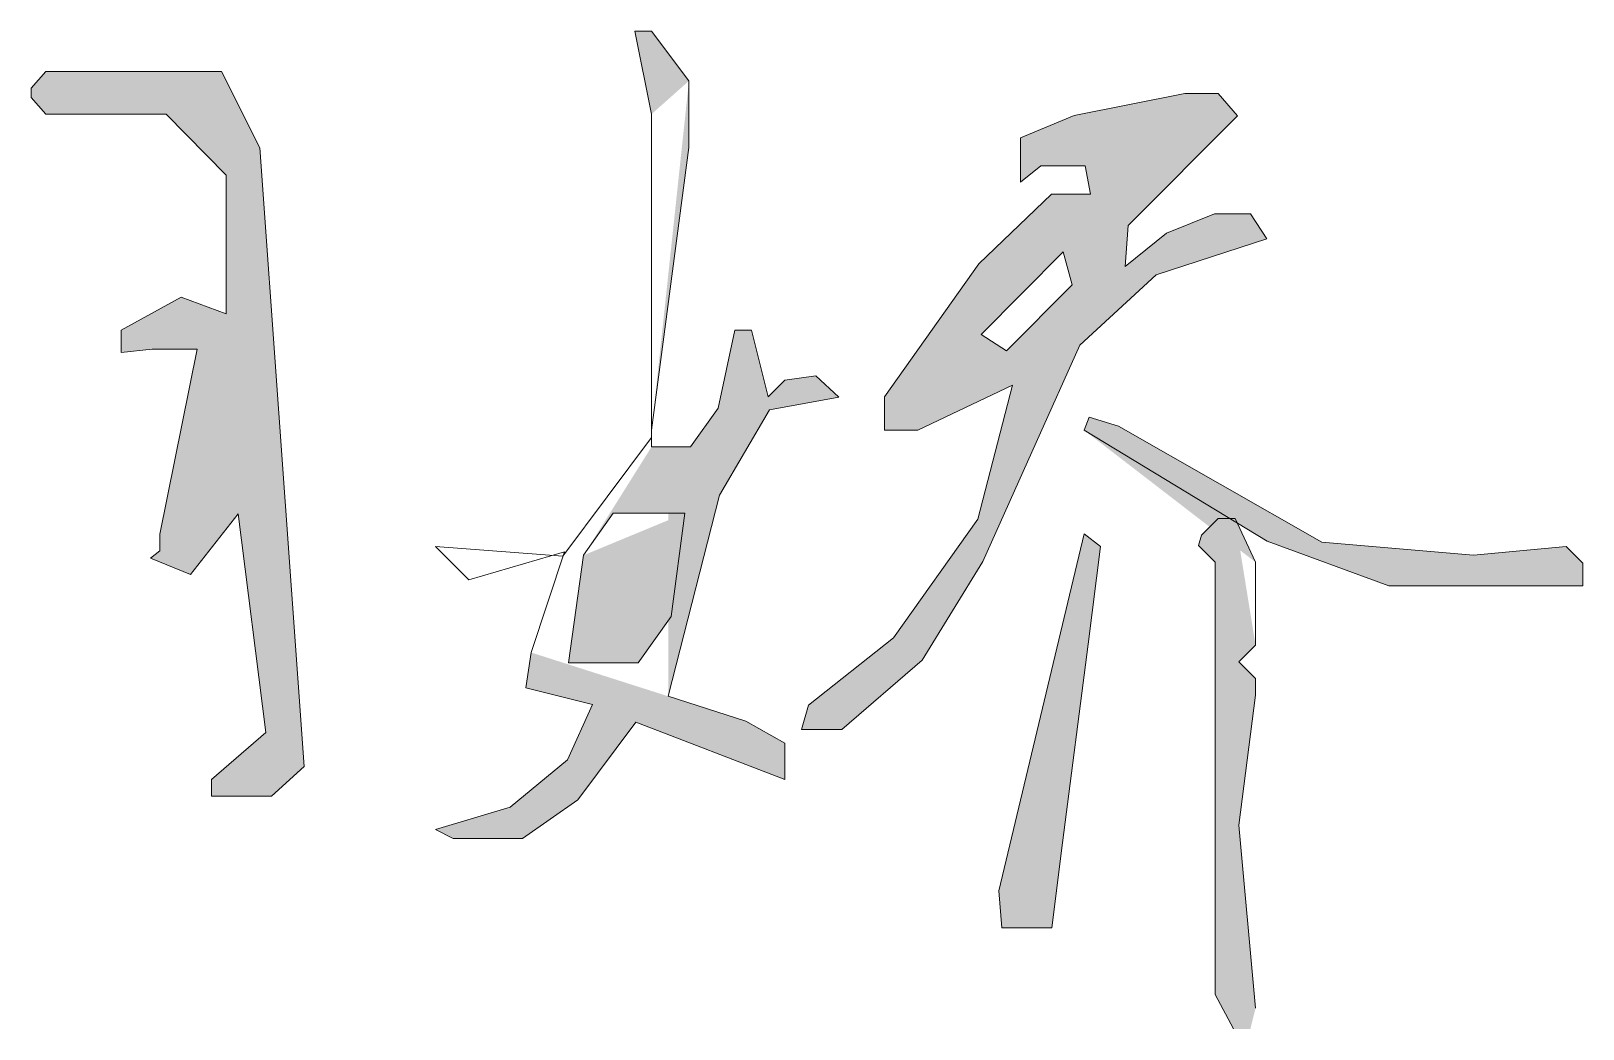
# Model space of a CAD drawing. Header units: millimetres. Extents: x 6786 to 7380, y -302 to 118.
# Drawn here: x 7212.4 to 7219.44, y -274.94 to -270.42 of the extents above; entities that cross this region are included whole.
import ezdxf

# ---------------------------------------------------------------- set-up
doc = ezdxf.new("R2010")
doc.units = ezdxf.units.MM
doc.linetypes.add('XKITLINE00', pattern=[0])

# ---------------------------------------------------------------- blocks, each defined once
blk = doc.blocks.new('*D9')
at = {"color": 6}
for points in [[(257.5352, 26.0162), (256.7398, 26.0162), (256.6721, 25.9406)], [(257.5352, 26.0162), (256.6721, 25.9406), (256.6721, 25.8983)], [(257.5352, 26.0162), (256.6721, 25.8983), (256.7398, 25.8227)], [(257.5352, 26.0162), (256.7398, 25.8227), (257.2851, 25.8227)], [(257.7092, 25.6701), (257.5352, 26.0162), (257.2851, 25.8227)], [(257.7092, 25.6701), (257.2851, 25.8227), (257.5577, 25.5467)], [(257.7092, 25.6701), (257.5577, 24.9176), (257.3961, 23.7354)], [(257.7092, 25.6701), (257.3961, 23.7354), (257.6111, 24.0098)], [(257.7092, 25.6701), (257.5577, 25.5467), (257.5577, 24.9176)], [(257.7092, 25.6701), (257.6111, 24.0098), (257.7372, 23.0183)], [(257.7092, 25.6701), (257.7372, 23.0183), (257.7628, 22.7308)], [(257.7092, 25.6701), (257.7628, 22.7308), (257.8247, 24.0665)], [(257.7092, 25.6701), (257.8247, 24.0665), (257.7092, 25.6701)], [(257.5577, 24.9176), (257.3534, 24.9932), (257.0808, 24.8428)], [(257.5577, 24.9176), (257.0808, 24.8428), (257.0808, 24.7422)], [(257.5577, 24.9176), (257.0808, 24.7422), (257.2219, 24.7578)], [(257.5577, 24.9176), (257.2219, 24.7578), (257.4262, 24.7578)], [(257.5577, 24.9176), (257.4262, 24.7578), (257.2561, 23.9188)], [(257.5577, 24.9176), (257.2561, 23.9188), (257.2561, 23.8432)], [(257.5577, 24.9176), (257.2561, 23.8432), (257.3961, 23.7354)], [(257.7628, 22.7308), (257.9113, 22.8645), (257.8247, 24.0665)], [(257.2561, 23.8432), (257.2143, 23.8102), (257.3961, 23.7354)], [(257.7372, 23.0183), (257.4901, 22.8056), (257.4902, 22.7308)], [(257.7372, 23.0183), (257.4902, 22.7308), (257.7628, 22.7308)]]:
    blk.add_solid(points, dxfattribs=at)
blk = doc.blocks.new('*D10')
at = {"color": 6}
for points in [[(259.6561, 25.974), (259.4868, 26.2), (259.4112, 26.2)], [(259.6561, 25.974), (259.4112, 26.2), (259.4868, 25.8235)], [(259.4868, 24.3898), (259.6561, 25.6723), (259.6561, 25.974)], [(260.0146, 24.541), (259.8642, 24.8428), (259.7885, 24.4904)], [(260.0146, 24.541), (259.9398, 24.8428), (259.8642, 24.8428)], [(259.3129, 24.0132), (260.0216, 24.482), (260.2308, 24.6369)], [(259.3129, 24.0132), (260.2308, 24.6369), (260.0146, 24.541)], [(260.2308, 24.6369), (260.0902, 24.6167), (260.0146, 24.541)], [(260.0216, 24.482), (260.3356, 24.5399), (260.2308, 24.6369)], [(259.3129, 24.0132), (260.0146, 24.541), (259.663, 24.315)], [(260.0146, 24.541), (259.7885, 24.4904), (259.663, 24.315)], [(259.3129, 24.0132), (259.7947, 24.0959), (260.0216, 24.482)], [(259.1775, 23.8224), (259.3129, 24.0132), (259.4868, 24.315)], [(259.3129, 24.0132), (259.663, 24.315), (259.4868, 24.315)], [(259.3129, 24.0132), (259.5625, 24.0132), (259.7947, 24.0959)], [(259.5625, 24.0132), (259.5625, 23.1829), (259.7947, 24.0959)], [(259.6381, 24.0132), (259.4259, 23.3342), (259.1095, 23.3342)], [(259.6381, 24.0132), (259.1095, 23.3342), (259.1775, 23.8224)], [(259.6381, 24.0132), (259.5747, 23.5453), (259.4259, 23.3342)], [(259.5625, 24.0132), (259.6381, 24.0132), (259.5747, 23.5453)], [(259.5625, 23.1829), (259.6381, 24.0132), (259.5747, 23.5453)], [(259.6381, 24.0132), (259.6381, 24.0132), (259.5747, 23.5453)], [(258.9402, 23.3816), (258.9166, 23.2208), (259.2183, 23.146)], [(258.9402, 23.3816), (259.2183, 23.146), (259.4158, 23.0658)], [(258.9402, 23.3816), (259.4158, 23.0658), (260.0902, 22.8064)], [(258.9402, 23.3816), (260.0902, 22.8064), (260.0902, 22.9697)], [(258.9402, 23.3816), (260.0902, 22.9697), (259.9141, 23.0703)], [(258.9402, 23.3816), (259.9141, 23.0703), (259.5625, 23.1829)], [(259.2183, 23.146), (259.1056, 22.8942), (259.1519, 22.7142)], [(259.2183, 23.146), (259.1519, 22.7142), (259.4158, 23.0658)], [(259.1056, 22.8942), (258.8456, 22.6801), (258.9008, 22.538)], [(259.1056, 22.8942), (258.9008, 22.538), (259.1519, 22.7142)], [(258.8456, 22.6801), (258.5061, 22.5795), (258.5863, 22.538)], [(258.8456, 22.6801), (258.5863, 22.538), (258.9008, 22.538)]]:
    blk.add_solid(points, dxfattribs=at)
blk = doc.blocks.new('*D11')
at = {"color": 6}
for points in [[(260.9806, 24.8237), (261.9052, 25.9171), (261.4769, 25.4605)], [(261.3537, 25.1993), (261.9052, 25.9171), (260.9806, 24.8237)], [(261.9052, 25.9171), (261.4024, 25.8166), (261.1604, 25.7153)], [(261.9052, 25.9171), (261.1604, 25.7153), (261.2519, 25.5881)], [(261.9052, 25.9171), (261.2519, 25.5881), (261.4531, 25.5881)], [(261.3537, 25.1993), (262.1439, 25.8152), (262.0565, 25.9171)], [(261.3537, 25.1993), (262.0565, 25.9171), (261.9052, 25.9171)], [(261.9052, 25.9171), (261.4531, 25.5881), (261.4769, 25.4605)], [(261.3537, 25.1993), (261.6483, 25.3188), (262.1439, 25.8152)], [(261.1604, 25.7153), (261.1604, 25.5142), (261.2519, 25.5881)], [(260.9806, 24.8237), (261.3007, 25.4605), (260.9704, 25.1445)], [(260.9806, 24.8237), (261.4769, 25.4605), (261.3007, 25.4605)], [(261.7746, 25.0949), (262.2774, 25.2582), (262.2022, 25.3705)], [(261.7746, 25.0949), (262.2022, 25.3705), (262.0389, 25.3705)], [(261.7746, 25.0949), (262.0389, 25.3705), (261.8223, 25.283)], [(261.3537, 25.1993), (261.634, 25.1325), (261.6483, 25.3188)], [(261.7746, 25.0949), (261.8223, 25.283), (261.634, 25.1325)], [(261.3537, 25.1993), (260.9806, 24.8237), (261.3537, 25.1993)], [(261.3537, 25.1993), (261.3941, 25.0498), (261.7746, 25.0949)], [(261.3537, 25.1993), (261.7746, 25.0949), (261.634, 25.1325)], [(260.9806, 24.8237), (260.9704, 25.1445), (260.5432, 24.541)], [(261.3941, 25.0498), (261.4289, 24.7753), (261.7746, 25.0949)], [(261.3941, 25.0498), (260.9668, 23.9871), (260.7138, 23.3471)], [(261.3941, 25.0498), (260.7138, 23.3471), (260.9888, 23.7946)], [(261.3941, 25.0498), (261.1233, 24.5942), (260.9668, 23.9871)], [(261.3941, 25.0498), (260.9888, 23.7946), (261.4289, 24.7753)], [(261.3941, 25.0498), (261.0967, 24.7498), (261.1233, 24.5942)], [(261.0967, 24.7498), (260.9806, 24.8237), (260.5432, 24.541)], [(261.0967, 24.7498), (260.5432, 24.541), (260.5432, 24.3898)], [(261.0967, 24.7498), (260.5432, 24.3898), (260.6937, 24.3898)], [(261.0967, 24.7498), (260.6937, 24.3898), (261.1233, 24.5942)], [(260.9668, 23.9871), (260.5835, 23.4477), (260.3493, 23.0325)], [(260.9668, 23.9871), (260.3493, 23.0325), (260.7138, 23.3471)], [(260.5835, 23.4477), (260.1985, 23.1429), (260.1659, 23.0325)], [(260.5835, 23.4477), (260.1659, 23.0325), (260.3493, 23.0325)]]:
    blk.add_solid(points, dxfattribs=at)
blk = doc.blocks.new('*D12')
at = {"color": 6}
for points in [[(261.0757, 22.1323), (261.4485, 23.92), (261.0613, 22.3014)], [(261.0757, 22.1323), (261.5232, 23.862), (261.4485, 23.92)], [(261.0757, 22.1323), (261.4663, 23.4193), (261.5232, 23.862)], [(261.0757, 22.1323), (261.3507, 22.5185), (261.4663, 23.4193)], [(261.0757, 22.1323), (261.3018, 22.1323), (261.3507, 22.5185)], [(261.0757, 22.1323), (261.0613, 22.3014), (261.0757, 22.1323)]]:
    blk.add_solid(points, dxfattribs=at)
blk = doc.blocks.new('*D13')
at = {"color": 6}
for points in [[(261.4483, 24.3898), (261.4709, 24.4487), (262.1326, 23.9894)], [(262.1326, 23.9894), (261.4709, 24.4487), (261.6035, 24.4086)], [(262.1326, 23.9894), (262.2778, 23.8869), (261.4483, 24.3898)], [(262.2258, 23.7911), (262.1326, 23.9894), (261.4483, 24.3898)], [(262.1326, 23.9894), (261.6035, 24.4086), (262.5259, 23.8827)], [(262.1326, 23.9894), (261.9813, 23.9138), (261.9668, 23.8667)], [(262.1326, 23.9894), (261.9668, 23.8667), (262.0424, 23.7911)], [(262.1326, 23.9894), (262.057, 23.9894), (261.9813, 23.9138)], [(262.1326, 23.9894), (262.0424, 23.7911), (262.0424, 21.8304)], [(262.1326, 23.9894), (262.0424, 21.8304), (262.1266, 21.6744)], [(262.1326, 23.9894), (262.1266, 21.6744), (262.1501, 22.5985)], [(262.1326, 23.9894), (262.5259, 23.8827), (262.8306, 23.6833)], [(262.1326, 23.9894), (262.8306, 23.6833), (262.2778, 23.8869)], [(262.1326, 23.9894), (262.1501, 22.5985), (262.1501, 23.3389)], [(262.1326, 23.9894), (262.1501, 23.3389), (262.2258, 23.4146)], [(262.5259, 23.8827), (263.2142, 23.8225), (263.7108, 23.6833)], [(262.5259, 23.8827), (263.7108, 23.6833), (262.8306, 23.6833)], [(263.2142, 23.8225), (263.6351, 23.862), (263.7108, 23.7864)], [(263.2142, 23.8225), (263.7108, 23.7864), (263.7108, 23.6833)], [(262.1501, 22.5985), (262.2258, 23.2633), (262.1501, 23.3389)], [(262.1501, 22.5985), (262.2258, 23.1877), (262.2258, 23.2633)], [(262.1266, 21.6744), (262.2258, 21.769), (262.1501, 22.5985)], [(262.1266, 21.6744), (262.2022, 21.6744), (262.2258, 21.769)]]:
    blk.add_solid(points, dxfattribs=at)

msp = doc.modelspace()

# ---------------------------------------------------------------- linework, layer by layer
at = {"color": 6, "linetype": 'XKITLINE00', "lineweight": 0}
for p, q in [((7215.1375, -270.4167), (7215.1375, -270.4167)), ((7215.1375, -270.4167), (7215.2131, -270.4167)), ((7215.2131, -270.7933), (7215.1375, -270.4167)), ((7215.1375, -270.4167), (7215.1375, -270.4167)), ((7215.2131, -270.4167), (7215.2131, -270.4167)), ((7215.2131, -270.4167), (7215.2131, -270.4167)), ((7215.2131, -270.4167), (7215.2131, -270.4167)), ((7215.2131, -270.4167), (7215.3823, -270.6428)), ((7212.3984, -270.6762), (7212.466, -270.6006)), ((7212.466, -270.6006), (7212.466, -270.6006)), ((7212.466, -270.6006), (7212.466, -270.6006)), ((7212.466, -270.6006), (7212.466, -270.6006)), ((7212.466, -270.6006), (7212.5344, -270.6006)), ((7212.5344, -270.6006), (7213.2615, -270.6006)), ((7212.5344, -270.6006), (7212.5344, -270.6006)), ((7213.2615, -270.6006), (7213.4354, -270.9467)), ((7212.3984, -270.7184), (7212.3984, -270.6762)), ((7212.3984, -270.6762), (7212.3984, -270.6762)), ((7212.3984, -270.6762), (7212.3984, -270.6762)), ((7212.3984, -270.6762), (7212.3984, -270.6762)), ((7215.3823, -270.6428), (7215.3823, -270.6428)), ((7215.3823, -270.6428), (7215.3823, -270.6428)), ((7215.3823, -270.6428), (7215.3823, -270.6428)), ((7215.3823, -270.6428), (7215.3823, -270.9445)), ((7217.1287, -270.8002), (7217.6315, -270.6997)), ((7217.6315, -270.6997), (7217.6315, -270.6997)), ((7217.6315, -270.6997), (7217.7828, -270.6997)), ((7217.7828, -270.6997), (7217.7828, -270.6997)), ((7217.7828, -270.6997), (7217.7828, -270.6997)), ((7217.7828, -270.6997), (7217.7828, -270.6997)), ((7217.7828, -270.6997), (7217.8702, -270.8016)), ((7212.466, -270.7941), (7212.3984, -270.7184)), ((7212.3984, -270.7184), (7212.3984, -270.7184)), ((7212.3984, -270.7184), (7212.3984, -270.7184)), ((7212.3984, -270.7184), (7212.3984, -270.7184)), ((7213.0114, -270.7941), (7212.466, -270.7941)), ((7212.466, -270.7941), (7212.466, -270.7941)), ((7212.466, -270.7941), (7212.466, -270.7941)), ((7213.284, -271.07), (7213.0114, -270.7941)), ((7215.2131, -271.095), (7215.2131, -270.7933)), ((7215.2131, -270.7933), (7215.2131, -270.7933)), ((7215.2131, -270.7933), (7215.2131, -270.7933)), ((7215.2131, -270.7933), (7215.2131, -270.7933)), ((7216.8866, -270.9014), (7217.1287, -270.8002)), ((7217.8702, -270.8016), (7217.3745, -271.298)), ((7217.8702, -270.8016), (7217.8702, -270.8016)), ((7217.8702, -270.8016), (7217.8702, -270.8016)), ((7217.8702, -270.8016), (7217.8702, -270.8016)), ((7216.8866, -271.002), (7216.8866, -270.9014)), ((7213.4354, -270.9467), (7213.5221, -272.1496)), ((7215.3823, -270.9445), (7215.2131, -272.227)), ((7215.3823, -270.9445), (7215.3823, -270.9445)), ((7215.3823, -270.9445), (7215.3823, -270.9445)), ((7215.3823, -270.9445), (7215.3823, -270.9445)), ((7216.8866, -271.1026), (7216.8866, -271.002)), ((7216.8866, -271.002), (7216.8866, -271.002)), ((7216.9782, -271.0287), (7216.8866, -271.1026)), ((7217.1793, -271.0287), (7216.9782, -271.0287)), ((7217.2031, -271.1563), (7217.1793, -271.0287)), ((7217.1793, -271.0287), (7217.1793, -271.0287)), ((7217.1793, -271.0287), (7217.1793, -271.0287)), ((7213.284, -271.6236), (7213.284, -271.07)), ((7215.2131, -272.2605), (7215.2131, -271.095)), ((7215.2131, -271.095), (7215.2131, -271.095)), ((7215.2131, -271.095), (7215.2131, -271.095)), ((7216.6967, -271.4723), (7217.0269, -271.1563)), ((7217.0269, -271.1563), (7217.2031, -271.1563)), ((7217.2031, -271.1563), (7217.2031, -271.1563)), ((7217.2031, -271.1563), (7217.2031, -271.1563)), ((7217.5485, -271.3338), (7217.7652, -271.2462)), ((7217.7652, -271.2462), (7217.9285, -271.2462)), ((7217.9285, -271.2462), (7217.9285, -271.2462)), ((7217.9285, -271.2462), (7217.9285, -271.2462)), ((7217.9285, -271.2462), (7218.0037, -271.3585)), ((7217.3745, -271.298), (7217.3603, -271.4842)), ((7217.3603, -271.4842), (7217.5485, -271.3338)), ((7217.3745, -271.298), (7217.3745, -271.298)), ((7217.3745, -271.298), (7217.3745, -271.298)), ((7217.3745, -271.298), (7217.3745, -271.298)), ((7218.0037, -271.3585), (7217.5008, -271.5219)), ((7218.0037, -271.3585), (7218.0037, -271.3585)), ((7218.0037, -271.3585), (7218.0037, -271.3585)), ((7216.2695, -272.0757), (7216.6967, -271.4723)), ((7217.0799, -271.4175), (7216.7069, -271.7931)), ((7217.1204, -271.567), (7217.0799, -271.4175)), ((7217.0799, -271.4175), (7217.0799, -271.4175)), ((7217.0799, -271.4175), (7217.0799, -271.4175)), ((7217.0799, -271.4175), (7217.0799, -271.4175)), ((7217.5008, -271.5219), (7217.1551, -271.8414)), ((7217.3603, -271.4842), (7217.3603, -271.4842)), ((7217.3603, -271.4842), (7217.3603, -271.4842)), ((7216.823, -271.867), (7217.1204, -271.567)), ((7217.1204, -271.567), (7217.1204, -271.567)), ((7217.1204, -271.567), (7217.1204, -271.567)), ((7217.1204, -271.567), (7217.1204, -271.567)), ((7212.807, -271.774), (7213.0797, -271.6236)), ((7213.0797, -271.6236), (7213.0797, -271.6236)), ((7213.0797, -271.6236), (7213.0797, -271.6236)), ((7213.0797, -271.6236), (7213.0797, -271.6236)), ((7213.0797, -271.6236), (7213.284, -271.6992)), ((7213.284, -271.6992), (7213.284, -271.6236)), ((7213.284, -271.6236), (7213.284, -271.6236)), ((7213.284, -271.6236), (7213.284, -271.6236)), ((7213.284, -271.6992), (7213.284, -271.6992)), ((7213.284, -271.6992), (7213.284, -271.6992)), ((7213.284, -271.6992), (7213.284, -271.6992)), ((7212.807, -271.8746), (7212.807, -271.774)), ((7212.807, -271.774), (7212.807, -271.774)), ((7212.807, -271.774), (7212.807, -271.774)), ((7215.5148, -272.1264), (7215.5904, -271.774)), ((7215.5904, -271.774), (7215.5904, -271.774)), ((7215.5904, -271.774), (7215.5904, -271.774)), ((7215.5904, -271.774), (7215.6661, -271.774)), ((7215.6661, -271.774), (7215.6661, -271.774)), ((7215.6661, -271.774), (7215.6661, -271.774)), ((7215.6661, -271.774), (7215.6661, -271.774)), ((7215.6661, -271.774), (7215.7409, -272.0757)), ((7216.7069, -271.7931), (7216.7069, -271.7931)), ((7216.7069, -271.7931), (7216.823, -271.867)), ((7216.7069, -271.7931), (7216.7069, -271.7931)), ((7212.9481, -271.859), (7212.807, -271.8746)), ((7213.0841, -271.859), (7212.9481, -271.859)), ((7212.9823, -272.6979), (7213.1524, -271.859)), ((7213.1524, -271.859), (7213.0841, -271.859)), ((7213.0841, -271.859), (7213.0841, -271.859)), ((7213.0841, -271.859), (7213.0841, -271.859)), ((7213.1524, -271.859), (7213.1524, -271.859)), ((7213.1524, -271.859), (7213.1524, -271.859)), ((7213.1524, -271.859), (7213.1524, -271.859)), ((7216.823, -271.867), (7216.823, -271.867)), ((7216.823, -271.867), (7216.823, -271.867)), ((7216.823, -271.867), (7216.823, -271.867)), ((7217.1551, -271.8414), (7216.957, -272.2829)), ((7215.7409, -272.0757), (7215.8165, -272.0001)), ((7215.8165, -272.0001), (7215.9571, -271.9798)), ((7215.8165, -272.0001), (7215.8165, -272.0001)), ((7215.8165, -272.0001), (7215.8165, -272.0001)), ((7215.8165, -272.0001), (7215.8165, -272.0001)), ((7215.9571, -271.9798), (7215.9571, -271.9798)), ((7215.9571, -271.9798), (7215.9571, -271.9798)), ((7215.9571, -271.9798), (7215.9571, -271.9798)), ((7215.9571, -271.9798), (7216.0619, -272.0768)), ((7216.8496, -272.0226), (7216.4199, -272.227)), ((7216.6931, -272.6297), (7216.8496, -272.0226)), ((7216.8496, -272.0226), (7216.8496, -272.0226)), ((7216.8496, -272.0226), (7216.8496, -272.0226)), ((7215.7409, -272.0757), (7215.7409, -272.0757)), ((7215.7409, -272.0757), (7215.7409, -272.0757)), ((7215.7409, -272.0757), (7215.7409, -272.0757)), ((7216.0619, -272.0768), (7215.7478, -272.1348)), ((7216.0619, -272.0768), (7216.0619, -272.0768)), ((7216.0619, -272.0768), (7216.0619, -272.0768)), ((7216.2695, -272.227), (7216.2695, -272.0757)), ((7216.2695, -272.0757), (7216.2695, -272.0757)), ((7216.2695, -272.0757), (7216.2695, -272.0757)), ((7213.5221, -272.1496), (7213.5221, -272.1496)), ((7213.5221, -272.1496), (7213.5221, -272.1496)), ((7213.5221, -272.1496), (7213.6375, -273.7522)), ((7215.3893, -272.3018), (7215.5148, -272.1264)), ((7215.7478, -272.1348), (7215.521, -272.5209)), ((7217.1746, -272.227), (7217.1972, -272.168)), ((7217.1972, -272.168), (7217.1972, -272.168)), ((7217.1972, -272.168), (7217.3298, -272.2082)), ((7217.1972, -272.168), (7217.1972, -272.168)), ((7215.2131, -272.227), (7215.2131, -272.227)), ((7215.2131, -272.227), (7215.2131, -272.227)), ((7215.2131, -272.227), (7215.2131, -272.227)), ((7215.2131, -272.227), (7215.2131, -272.3018)), ((7216.4199, -272.227), (7216.2695, -272.227)), ((7216.2695, -272.227), (7216.2695, -272.227)), ((7216.2695, -272.227), (7216.2695, -272.227)), ((7216.2695, -272.227), (7216.2695, -272.227)), ((7216.4199, -272.227), (7216.4199, -272.227)), ((7216.4199, -272.227), (7216.4199, -272.227)), ((7216.4199, -272.227), (7216.4199, -272.227)), ((7218.0041, -272.7298), (7217.1746, -272.227)), ((7217.1746, -272.227), (7217.1746, -272.227)), ((7217.1746, -272.227), (7217.1746, -272.227)), ((7217.3298, -272.2082), (7217.3298, -272.2082)), ((7217.3298, -272.2082), (7217.3298, -272.2082)), ((7217.3298, -272.2082), (7218.2521, -272.7341)), ((7214.811, -272.7982), (7215.2131, -272.2605)), ((7215.2131, -272.3018), (7215.2131, -272.3018)), ((7215.2131, -272.3018), (7215.2131, -272.3018)), ((7215.2131, -272.3018), (7215.3893, -272.3018)), ((7216.957, -272.2829), (7216.7151, -272.8222)), ((7216.957, -272.2829), (7216.957, -272.2829)), ((7215.521, -272.5209), (7215.2887, -273.4338)), ((7213.3374, -272.607), (7213.1223, -272.8814)), ((7213.4635, -273.5985), (7213.3374, -272.607)), ((7213.3374, -272.607), (7213.3374, -272.607)), ((7213.3374, -272.607), (7213.3374, -272.607)), ((7213.3374, -272.607), (7213.3374, -272.607)), ((7215.0391, -272.6035), (7214.9037, -272.7944)), ((7215.2887, -272.6035), (7215.0391, -272.6035)), ((7215.3643, -272.6035), (7215.2887, -272.6035)), ((7215.2887, -272.6035), (7215.2887, -272.6035)), ((7215.2887, -272.6035), (7215.2887, -272.6035)), ((7215.301, -273.0715), (7215.3643, -272.6035)), ((7215.3643, -272.6035), (7215.3643, -272.6035)), ((7215.3643, -272.6035), (7215.3643, -272.6035)), ((7216.3098, -273.1691), (7216.6931, -272.6297)), ((7217.7076, -272.703), (7217.7832, -272.6274)), ((7217.7832, -272.6274), (7217.7832, -272.6274)), ((7217.7832, -272.6274), (7217.7832, -272.6274)), ((7217.7832, -272.6274), (7217.7832, -272.6274)), ((7217.7832, -272.6274), (7217.8589, -272.6274)), ((7217.8589, -272.6274), (7217.8589, -272.6274)), ((7217.8589, -272.6274), (7217.952, -272.8257)), ((7217.8589, -272.6274), (7217.8589, -272.6274)), ((7212.9823, -272.7736), (7212.9823, -272.6979)), ((7212.9823, -272.6979), (7212.9823, -272.6979)), ((7212.9823, -272.6979), (7212.9823, -272.6979)), ((7216.7876, -274.3154), (7217.1747, -272.6968)), ((7217.1747, -272.6968), (7217.1747, -272.6968)), ((7217.1747, -272.6968), (7217.2494, -272.7548)), ((7217.1747, -272.6968), (7217.1747, -272.6968)), ((7217.6931, -272.75), (7217.7076, -272.703)), ((7217.7076, -272.703), (7217.7076, -272.703)), ((7217.7076, -272.703), (7217.7076, -272.703)), ((7217.7076, -272.703), (7217.7076, -272.703)), ((7218.5569, -272.9335), (7218.0041, -272.7298)), ((7218.2521, -272.7341), (7218.9405, -272.7943)), ((7212.9406, -272.8066), (7212.9823, -272.7736)), ((7213.1223, -272.8814), (7212.9406, -272.8066)), ((7214.3836, -272.9052), (7214.2323, -272.7548)), ((7214.2323, -272.7548), (7214.2323, -272.7548)), ((7214.2323, -272.7548), (7214.2323, -272.7548)), ((7214.2323, -272.7548), (7214.811, -272.7982)), ((7214.8178, -272.7783), (7214.3836, -272.9052)), ((7214.6665, -273.2352), (7214.8178, -272.7783)), ((7214.8178, -272.7783), (7214.8178, -272.7783)), ((7214.8178, -272.7783), (7214.8178, -272.7783)), ((7214.8178, -272.7783), (7214.8178, -272.7783)), ((7214.9037, -272.7944), (7214.8357, -273.2826)), ((7217.2494, -272.7548), (7217.1926, -273.1975)), ((7217.2494, -272.7548), (7217.2494, -272.7548)), ((7217.2494, -272.7548), (7217.2494, -272.7548)), ((7217.2494, -272.7548), (7217.2494, -272.7548)), ((7217.7687, -272.8257), (7217.6931, -272.75)), ((7217.6931, -272.75), (7217.6931, -272.75)), ((7217.6931, -272.75), (7217.6931, -272.75)), ((7217.6931, -272.75), (7217.6931, -272.75)), ((7218.9405, -272.7943), (7219.3614, -272.7548)), ((7219.3614, -272.7548), (7219.3614, -272.7548)), ((7219.3614, -272.7548), (7219.3614, -272.7548)), ((7219.3614, -272.7548), (7219.437, -272.8304)), ((7213.1223, -272.8814), (7213.1223, -272.8814)), ((7213.1223, -272.8814), (7213.1223, -272.8814)), ((7216.7151, -272.8222), (7216.4401, -273.2697)), ((7217.7687, -274.7864), (7217.7687, -272.8257)), ((7217.7687, -272.8257), (7217.7687, -272.8257)), ((7217.7687, -272.8257), (7217.7687, -272.8257)), ((7217.7687, -272.8257), (7217.7687, -272.8257)), ((7217.952, -272.8257), (7217.952, -272.8257)), ((7217.952, -272.8257), (7217.952, -272.8257)), ((7217.952, -272.8257), (7217.952, -272.8257)), ((7217.952, -272.8257), (7217.952, -273.2022)), ((7219.437, -272.8304), (7219.437, -272.8304)), ((7219.437, -272.8304), (7219.437, -272.8304)), ((7219.437, -272.8304), (7219.437, -272.8304)), ((7219.437, -272.8304), (7219.437, -272.9335)), ((7214.3836, -272.9052), (7214.3836, -272.9052)), ((7214.3836, -272.9052), (7214.3836, -272.9052)), ((7214.3836, -272.9052), (7214.3836, -272.9052)), ((7218.8336, -272.9335), (7218.5569, -272.9335)), ((7219.437, -272.9335), (7218.8336, -272.9335)), ((7218.8336, -272.9335), (7218.8336, -272.9335)), ((7218.8336, -272.9335), (7218.8336, -272.9335)), ((7219.437, -272.9335), (7219.437, -272.9335)), ((7219.437, -272.9335), (7219.437, -272.9335)), ((7219.437, -272.9335), (7219.437, -272.9335)), ((7215.1522, -273.2826), (7215.301, -273.0715)), ((7215.9248, -273.4739), (7216.3098, -273.1691)), ((7214.6428, -273.396), (7214.6665, -273.2352)), ((7214.6665, -273.2352), (7214.6665, -273.2352)), ((7214.6665, -273.2352), (7214.6665, -273.2352)), ((7214.6665, -273.2352), (7214.6665, -273.2352)), ((7217.1926, -273.1975), (7217.077, -274.0983)), ((7217.1926, -273.1975), (7217.1926, -273.1975)), ((7217.1926, -273.1975), (7217.1926, -273.1975)), ((7217.952, -273.2022), (7217.8764, -273.2778)), ((7217.952, -273.2022), (7217.952, -273.2022)), ((7217.952, -273.2022), (7217.952, -273.2022)), ((7217.952, -273.2022), (7217.952, -273.2022)), ((7214.8357, -273.2826), (7214.8357, -273.2826)), ((7214.8357, -273.2826), (7214.987, -273.2826)), ((7214.987, -273.2826), (7214.987, -273.2826)), ((7214.987, -273.2826), (7214.987, -273.2826)), ((7214.987, -273.2826), (7215.1522, -273.2826)), ((7216.4401, -273.2697), (7216.0756, -273.5843)), ((7217.8764, -273.2778), (7217.8764, -273.2778)), ((7217.8764, -273.2778), (7217.8764, -273.2778)), ((7217.8764, -273.2778), (7217.8764, -273.2778)), ((7217.8764, -273.2778), (7217.952, -273.3535)), ((7217.952, -273.3535), (7217.952, -273.3535)), ((7217.952, -273.3535), (7217.952, -273.3535)), ((7217.952, -273.3535), (7217.952, -273.3535)), ((7217.952, -273.3535), (7217.952, -273.4291)), ((7214.9445, -273.4708), (7214.6428, -273.396)), ((7214.6428, -273.396), (7214.6428, -273.396)), ((7214.6428, -273.396), (7214.6428, -273.396)), ((7214.6428, -273.396), (7214.6428, -273.396)), ((7215.2887, -273.4338), (7215.2887, -273.4338)), ((7215.2887, -273.4338), (7215.6403, -273.5465)), ((7217.952, -273.4291), (7217.8764, -274.0183)), ((7217.952, -273.4291), (7217.952, -273.4291)), ((7217.952, -273.4291), (7217.952, -273.4291)), ((7217.952, -273.4291), (7217.952, -273.4291)), ((7214.8319, -273.7226), (7214.9445, -273.4708)), ((7214.9445, -273.4708), (7214.9445, -273.4708)), ((7214.9445, -273.4708), (7214.9445, -273.4708)), ((7215.8921, -273.5843), (7215.9248, -273.4739)), ((7215.9248, -273.4739), (7215.9248, -273.4739)), ((7215.9248, -273.4739), (7215.9248, -273.4739)), ((7215.142, -273.551), (7214.8781, -273.9026)), ((7215.8165, -273.8104), (7215.142, -273.551)), ((7215.142, -273.551), (7215.142, -273.551)), ((7215.142, -273.551), (7215.142, -273.551)), ((7215.6403, -273.5465), (7215.8165, -273.647)), ((7216.0756, -273.5843), (7215.8921, -273.5843)), ((7215.8921, -273.5843), (7215.8921, -273.5843)), ((7215.8921, -273.5843), (7215.8921, -273.5843)), ((7215.8921, -273.5843), (7215.8921, -273.5843)), ((7216.0756, -273.5843), (7216.0756, -273.5843)), ((7216.0756, -273.5843), (7216.0756, -273.5843)), ((7213.2164, -273.8112), (7213.4635, -273.5985)), ((7213.4635, -273.5985), (7213.4635, -273.5985)), ((7213.4635, -273.5985), (7213.4635, -273.5985)), ((7213.4635, -273.5985), (7213.4635, -273.5985)), ((7215.8165, -273.647), (7215.8165, -273.7355)), ((7214.5719, -273.9367), (7214.8319, -273.7226)), ((7213.6375, -273.7522), (7213.4891, -273.886)), ((7213.6375, -273.7522), (7213.6375, -273.7522)), ((7213.6375, -273.7522), (7213.6375, -273.7522)), ((7213.6375, -273.7522), (7213.6375, -273.7522)), ((7215.8165, -273.7355), (7215.8165, -273.7355)), ((7215.8165, -273.7355), (7215.8165, -273.7355)), ((7215.8165, -273.7355), (7215.8165, -273.8104)), ((7213.2164, -273.886), (7213.2164, -273.8112)), ((7213.2164, -273.8112), (7213.2164, -273.8112)), ((7213.2164, -273.8112), (7213.2164, -273.8112)), ((7213.2164, -273.8112), (7213.2164, -273.8112)), ((7215.8165, -273.8104), (7215.8165, -273.8104)), ((7215.8165, -273.8104), (7215.8165, -273.8104)), ((7215.8165, -273.8104), (7215.8165, -273.8104)), ((7213.4891, -273.886), (7213.2164, -273.886)), ((7213.2164, -273.886), (7213.2164, -273.886)), ((7213.2164, -273.886), (7213.2164, -273.886)), ((7213.2164, -273.886), (7213.2164, -273.886)), ((7213.4891, -273.886), (7213.4891, -273.886)), ((7213.4891, -273.886), (7213.4891, -273.886)), ((7213.4891, -273.886), (7213.4891, -273.886)), ((7214.2323, -274.0372), (7214.5719, -273.9367)), ((7214.8781, -273.9026), (7214.6271, -274.0788)), ((7214.3125, -274.0788), (7214.2323, -274.0372)), ((7214.2323, -274.0372), (7214.2323, -274.0372)), ((7214.2323, -274.0372), (7214.2323, -274.0372)), ((7214.3882, -274.0788), (7214.3125, -274.0788)), ((7214.3125, -274.0788), (7214.3125, -274.0788)), ((7214.3125, -274.0788), (7214.3125, -274.0788)), ((7214.3125, -274.0788), (7214.3125, -274.0788)), ((7214.6271, -274.0788), (7214.3882, -274.0788)), ((7214.3882, -274.0788), (7214.3882, -274.0788)), ((7214.3882, -274.0788), (7214.3882, -274.0788)), ((7217.8764, -274.0183), (7217.8764, -274.0183)), ((7217.8764, -274.0183), (7217.8764, -274.0183)), ((7217.8764, -274.0183), (7217.8764, -274.0183)), ((7217.8764, -274.0183), (7217.952, -274.8478)), ((7217.077, -274.0983), (7217.0281, -274.4845)), ((7216.802, -274.4845), (7216.7876, -274.3154)), ((7216.7876, -274.3154), (7216.7876, -274.3154)), ((7216.7876, -274.3154), (7216.7876, -274.3154)), ((7216.7876, -274.3154), (7216.7876, -274.3154)), ((7217.0281, -274.4845), (7216.802, -274.4845)), ((7216.802, -274.4845), (7216.802, -274.4845)), ((7216.802, -274.4845), (7216.802, -274.4845)), ((7217.8528, -274.9424), (7217.7687, -274.7864)), ((7217.7687, -274.7864), (7217.7687, -274.7864)), ((7217.7687, -274.7864), (7217.7687, -274.7864)), ((7217.7687, -274.7864), (7217.7687, -274.7864))]:
    msp.add_line(p, q, dxfattribs=at)

# ---------------------------------------------------------------- block references
at = {"lineweight": 0}
for name in ['*D10', '*D9', '*D11', '*D13', '*D12']:
    msp.add_blockref(name, (6955.7263, -296.6168), dxfattribs=at)

doc.saveas('drawing.dxf')
